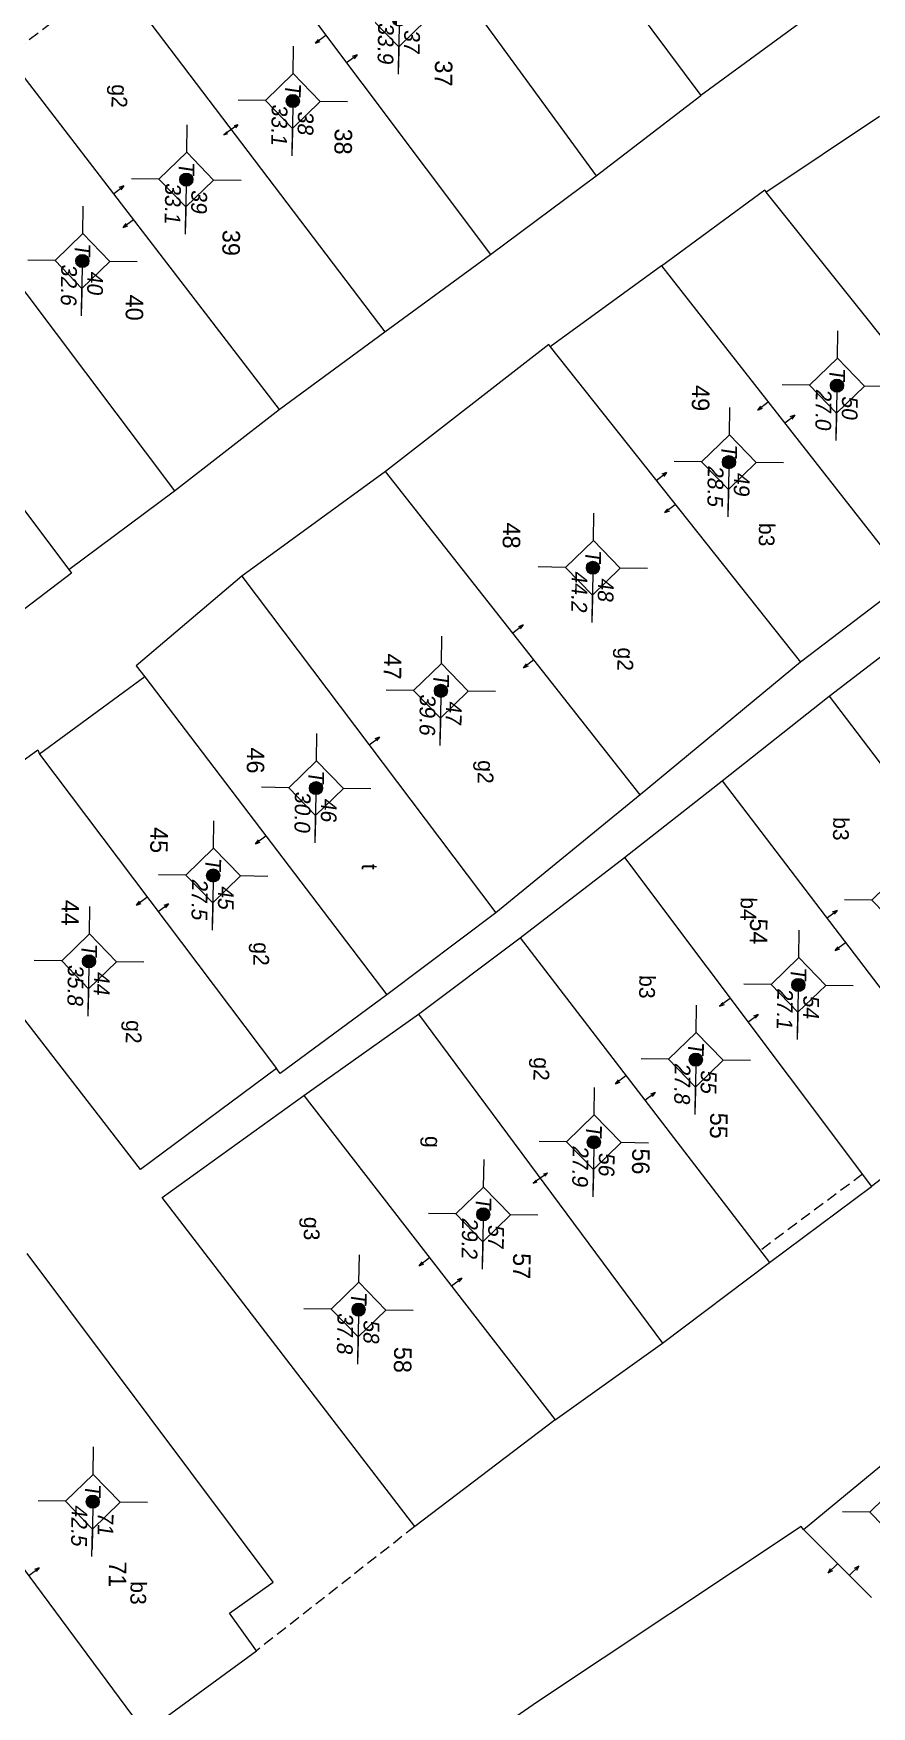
# Model space of a CAD drawing. Extents: x 601689 to 602595, y 1189742 to 1190763.
# Drawn here: x 602187.18 to 602206.34, y 1190195.49 to 1190233.73 of the extents above; entities that cross this region are included whole.
import ezdxf
from ezdxf.enums import TextEntityAlignment as Align

# ---------------------------------------------------------------- set-up
doc = ezdxf.new("R2010")
doc.units = 0
doc.header["$MEASUREMENT"] = 0
doc.linetypes.add('HIDDEN', pattern=[0.375, 0.25, -0.125])
for name, color, linetype in [('10', 250, 'Continuous'), ('11', 7, 'Continuous'), ('13', 7, 'Continuous'), ('14', 7, 'Continuous'), ('15', 7, 'Continuous'), ('16', 7, 'Continuous'), ('22', 7, 'Continuous'), ('53', 7, 'Continuous')]:
    doc.layers.add(name, color=color, linetype=linetype)
doc.layers.get('0').off()
doc.styles.add('TXT', font='vnshx.shx')

# ---------------------------------------------------------------- blocks, each defined once
blk = doc.blocks.new('BDONG')
at = {"color": 7, "linetype": 'Continuous', "lineweight": 0}
for p, q in [((0, 0), (0, -1.508)), ((0, 0), (2.759, 0)), ((0.342, 0), (0.342, -1.508)), ((0.797, 0), (0.797, -1.508)), ((1.274, 0), (1.274, -1.508)), ((1.73, 0), (1.73, -1.508)), ((1.753, 0), (1.753, -1.508)), ((2.072, 0), (2.072, -1.508)), ((2.759, 0), (2.759, -1.508)), ((0, -0.308), (1.73, -0.308)), ((1.753, -0.308), (2.759, -0.308)), ((0, -0.458), (1.73, -0.458)), ((1.753, -0.458), (2.759, -0.458)), ((0, -0.608), (1.73, -0.608)), ((1.753, -0.608), (2.759, -0.608)), ((0, -0.758), (1.73, -0.758)), ((1.753, -0.758), (2.759, -0.758)), ((0, -0.908), (1.73, -0.908)), ((1.753, -0.908), (2.759, -0.908)), ((0, -1.058), (1.73, -1.058)), ((1.753, -1.058), (2.759, -1.058)), ((0, -1.208), (1.73, -1.208)), ((1.753, -1.208), (2.759, -1.208)), ((0, -1.358), (1.73, -1.358)), ((1.753, -1.358), (2.759, -1.358)), ((0, -1.508), (1.73, -1.508)), ((1.753, -1.508), (2.759, -1.508))]:
    blk.add_line(p, q, dxfattribs=at)
at = {"color": 7, "linetype": 'Continuous', "lineweight": 0, "style": 'TXT'}
blk.add_text('B%%182ng c%%184c th%%246a bi%%213n %%174%%233ng ', height=0.049998, rotation=360, dxfattribs=at).set_placement((0.008, 0.046))
for s, height, p in [('(D%%239ng cho ch%%216nh l%%253 bi%%213n %%174%%233ng)', 0.054, (1.743, 0.05)), ('s%%232 TT', 0.05, (0.21, -0.099)), ('s%%232 hi%%214u', 0.049998, (0.639, -0.104)), ('s%%232 hi%%214u th%%246a', 0.049998, (1.135, -0.103)), ('s%%232 hi%%214u th%%246a', 0.049998, (1.612, -0.107)), ('s%%232 TT', 0.05, (1.936, -0.114)), ('s%%232 hi%%214u th%%246a b%%225', 0.049998, (2.559, -0.108)), ('g%%232c c%%241a th%%246a', 0.049998, (1.137, -0.187)), ('Th%%246a b%%225', 0.049998, (1.956, -0.203)), ('(ch%%216 %%174%%184nh s%%232 m%%233t l%%199n)', 0.049998, (2.638, -0.204)), ('Th%%246a th%%170m', 0.049998, (0.227, -0.214)), ('Th%%246a th%%170m', 0.049998, (0.63, -0.213)), ('l%%169n c%%203n', 0.049998, (1.56, -0.224)), ('m%%237i th%%170m', 0.049998, (1.101, -0.282))]:
    blk.add_text(s, height=height, rotation=360, dxfattribs=at).set_placement(p, align=Align.CENTER)
blk = doc.blocks.new('BANG')
at = {"color": 7, "linetype": 'Continuous', "lineweight": 0, "xscale": 9.999585560760034, "yscale": 9.999585560760034, "rotation": 359.9999199552673}
blk.add_blockref('BDONG', (0, 0), dxfattribs=at)
blk = doc.blocks.new('NH3R')
at = {"layer": '16', "color": 7, "linetype": 'Continuous', "lineweight": 0}
for p, q in [((0, 0), (0.297, -0.005)), ((0.297, -0.005), (0.186, 0.031)), ((0.297, -0.005), (0.189, -0.033))]:
    blk.add_line(p, q, dxfattribs=at)
blk = doc.blocks.new('NH3')
at = {"layer": '16', "color": 7, "linetype": 'Continuous', "lineweight": 0}
for p, q in [((-0.199, -0.002), (-0.113, 0.021)), ((0.197, -0.012), (0.107, 0.015)), ((-0.199, -0.002), (0.197, -0.012)), ((-0.199, -0.002), (-0.116, -0.035)), ((0.197, -0.012), (0.104, -0.027))]:
    blk.add_line(p, q, dxfattribs=at)
blk = doc.blocks.new('*M838838838838')
at = {"layer": '13', "color": 3, "linetype": 'Continuous', "lineweight": 0}
blk.add_line((602613.479, 1189871.137), (602614.499, 1189871.137), dxfattribs=at)
at = {"layer": '13', "color": 3, "linetype": 'Continuous', "lineweight": 0, "style": 'TXT', "oblique": 7.6055}
for s, p in [('50', (602613.629, 1189871.437)), ('27.0', (602613.479, 1189870.837))]:
    blk.add_text(s, height=0.36, dxfattribs=at).set_placement(p, align=Align.MIDDLE_LEFT)
blk.add_text('T', height=0.36, dxfattribs=at).set_placement((602613.282, 1189871.137), align=Align.MIDDLE_RIGHT)
blk = doc.blocks.new('*M839839839839')
at = {"layer": '13', "color": 3, "linetype": 'Continuous', "lineweight": 0}
blk.add_line((602627.185, 1189870.453), (602628.205, 1189870.453), dxfattribs=at)
at = {"layer": '13', "color": 3, "linetype": 'Continuous', "lineweight": 0, "style": 'TXT', "oblique": 7.6055}
blk.add_text('T', height=0.36, dxfattribs=at).set_placement((602626.988, 1189870.453), align=Align.MIDDLE_RIGHT)
for s, p in [('54', (602627.335, 1189870.753)), ('27.1', (602627.185, 1189870.153))]:
    blk.add_text(s, height=0.36, dxfattribs=at).set_placement(p, align=Align.MIDDLE_LEFT)
blk = doc.blocks.new('*M842842842842')
at = {"layer": '13', "color": 3, "linetype": 'Continuous', "lineweight": 0}
blk.add_line((602615.263, 1189868.694), (602616.283, 1189868.694), dxfattribs=at)
at = {"layer": '13', "color": 3, "linetype": 'Continuous', "lineweight": 0, "style": 'TXT', "oblique": 7.6055}
for s, p in [('49', (602615.413, 1189868.994)), ('28.5', (602615.263, 1189868.394))]:
    blk.add_text(s, height=0.36, dxfattribs=at).set_placement(p, align=Align.MIDDLE_LEFT)
blk.add_text('T', height=0.36, dxfattribs=at).set_placement((602615.066, 1189868.694), align=Align.MIDDLE_RIGHT)
blk = doc.blocks.new('*M843843843843')
at = {"layer": '13', "color": 3, "linetype": 'Continuous', "lineweight": 0}
blk.add_line((602628.927, 1189868.135), (602629.947, 1189868.135), dxfattribs=at)
at = {"layer": '13', "color": 3, "linetype": 'Continuous', "lineweight": 0, "style": 'TXT', "oblique": 7.6055}
blk.add_text('T', height=0.36, dxfattribs=at).set_placement((602628.73, 1189868.135), align=Align.MIDDLE_RIGHT)
for s, p in [('55', (602629.077, 1189868.435)), ('27.8', (602628.927, 1189867.835))]:
    blk.add_text(s, height=0.36, dxfattribs=at).set_placement(p, align=Align.MIDDLE_LEFT)
blk = doc.blocks.new('*M845845845845')
at = {"layer": '13', "color": 3, "linetype": 'Continuous', "lineweight": 0}
blk.add_line((602630.847, 1189865.831), (602631.867, 1189865.831), dxfattribs=at)
at = {"layer": '13', "color": 3, "linetype": 'Continuous', "lineweight": 0, "style": 'TXT', "oblique": 7.6055}
blk.add_text('T', height=0.36, dxfattribs=at).set_placement((602630.65, 1189865.831), align=Align.MIDDLE_RIGHT)
for s, p in [('56', (602630.997, 1189866.131)), ('27.9', (602630.847, 1189865.531))]:
    blk.add_text(s, height=0.36, dxfattribs=at).set_placement(p, align=Align.MIDDLE_LEFT)
blk = doc.blocks.new('*M846846846846')
at = {"layer": '13', "color": 3, "linetype": 'Continuous', "lineweight": 0}
blk.add_line((602617.72, 1189865.62), (602618.74, 1189865.62), dxfattribs=at)
at = {"layer": '13', "color": 3, "linetype": 'Continuous', "lineweight": 0, "style": 'TXT', "oblique": 7.6055}
for s, p in [('48', (602617.87, 1189865.92)), ('44.2', (602617.72, 1189865.32))]:
    blk.add_text(s, height=0.36, dxfattribs=at).set_placement(p, align=Align.MIDDLE_LEFT)
blk.add_text('T', height=0.36, dxfattribs=at).set_placement((602617.523, 1189865.62), align=Align.MIDDLE_RIGHT)
blk = doc.blocks.new('*M851851851851')
at = {"layer": '13', "color": 3, "linetype": 'Continuous', "lineweight": 0}
blk.add_line((602632.531, 1189863.328), (602633.551, 1189863.328), dxfattribs=at)
at = {"layer": '13', "color": 3, "linetype": 'Continuous', "lineweight": 0, "style": 'TXT', "oblique": 7.6055}
for s, p in [('57', (602632.681, 1189863.628)), ('29.2', (602632.531, 1189863.028))]:
    blk.add_text(s, height=0.36, dxfattribs=at).set_placement(p, align=Align.MIDDLE_LEFT)
blk.add_text('T', height=0.36, dxfattribs=at).set_placement((602632.334, 1189863.328), align=Align.MIDDLE_RIGHT)
blk = doc.blocks.new('*M853853853853')
at = {"layer": '13', "color": 3, "linetype": 'Continuous', "lineweight": 0}
blk.add_line((602620.582, 1189862.188), (602621.602, 1189862.188), dxfattribs=at)
at = {"layer": '13', "color": 3, "linetype": 'Continuous', "lineweight": 0, "style": 'TXT', "oblique": 7.6055}
for s, p in [('47', (602620.732, 1189862.488)), ('39.6', (602620.582, 1189861.888))]:
    blk.add_text(s, height=0.36, dxfattribs=at).set_placement(p, align=Align.MIDDLE_LEFT)
blk.add_text('T', height=0.36, dxfattribs=at).set_placement((602620.385, 1189862.188), align=Align.MIDDLE_RIGHT)
blk = doc.blocks.new('*M854854854854')
at = {"layer": '13', "color": 3, "linetype": 'Continuous', "lineweight": 0}
blk.add_line((602605.257, 1189861.011), (602606.277, 1189861.011), dxfattribs=at)
at = {"layer": '13', "color": 3, "linetype": 'Continuous', "lineweight": 0, "style": 'TXT', "oblique": 7.6055}
for s, p in [('37', (602605.407, 1189861.311)), ('33.9', (602605.257, 1189860.711))]:
    blk.add_text(s, height=0.36, dxfattribs=at).set_placement(p, align=Align.MIDDLE_LEFT)
blk.add_text('T', height=0.36, dxfattribs=at).set_placement((602605.06, 1189861.011), align=Align.MIDDLE_RIGHT)
blk = doc.blocks.new('*M856856856856')
at = {"layer": '13', "color": 3, "linetype": 'Continuous', "lineweight": 0}
blk.add_line((602634.749, 1189860.51), (602635.769, 1189860.51), dxfattribs=at)
at = {"layer": '13', "color": 3, "linetype": 'Continuous', "lineweight": 0, "style": 'TXT', "oblique": 7.6055}
blk.add_text('T', height=0.36, dxfattribs=at).set_placement((602634.552, 1189860.51), align=Align.MIDDLE_RIGHT)
for s, p in [('58', (602634.899, 1189860.81)), ('37.8', (602634.749, 1189860.21))]:
    blk.add_text(s, height=0.36, dxfattribs=at).set_placement(p, align=Align.MIDDLE_LEFT)
blk = doc.blocks.new('*M857857857857')
at = {"layer": '13', "color": 3, "linetype": 'Continuous', "lineweight": 0}
blk.add_line((602622.847, 1189859.365), (602623.867, 1189859.365), dxfattribs=at)
at = {"layer": '13', "color": 3, "linetype": 'Continuous', "lineweight": 0, "style": 'TXT', "oblique": 7.6055}
blk.add_text('T', height=0.36, dxfattribs=at).set_placement((602622.65, 1189859.365), align=Align.MIDDLE_RIGHT)
for s, p in [('46', (602622.997, 1189859.665)), ('30.0', (602622.847, 1189859.065))]:
    blk.add_text(s, height=0.36, dxfattribs=at).set_placement(p, align=Align.MIDDLE_LEFT)
blk = doc.blocks.new('*M858858858858')
at = {"layer": '13', "color": 3, "linetype": 'Continuous', "lineweight": 0}
blk.add_line((602607.155, 1189858.607), (602608.175, 1189858.607), dxfattribs=at)
at = {"layer": '13', "color": 3, "linetype": 'Continuous', "lineweight": 0, "style": 'TXT', "oblique": 7.6055}
for s, p in [('38', (602607.305, 1189858.907)), ('33.1', (602607.155, 1189858.307))]:
    blk.add_text(s, height=0.36, dxfattribs=at).set_placement(p, align=Align.MIDDLE_LEFT)
blk.add_text('T', height=0.36, dxfattribs=at).set_placement((602606.958, 1189858.607), align=Align.MIDDLE_RIGHT)
blk = doc.blocks.new('*M860860860860')
at = {"layer": '13', "color": 3, "linetype": 'Continuous', "lineweight": 0}
blk.add_line((602624.88, 1189857.042), (602625.9, 1189857.042), dxfattribs=at)
at = {"layer": '13', "color": 3, "linetype": 'Continuous', "lineweight": 0, "style": 'TXT', "oblique": 7.6055}
blk.add_text('T', height=0.36, dxfattribs=at).set_placement((602624.683, 1189857.042), align=Align.MIDDLE_RIGHT)
for s, p in [('45', (602625.03, 1189857.342)), ('27.5', (602624.88, 1189856.742))]:
    blk.add_text(s, height=0.36, dxfattribs=at).set_placement(p, align=Align.MIDDLE_LEFT)
blk = doc.blocks.new('*M861861861861')
at = {"layer": '13', "color": 3, "linetype": 'Continuous', "lineweight": 0}
blk.add_line((602608.987, 1189856.199), (602610.007, 1189856.199), dxfattribs=at)
at = {"layer": '13', "color": 3, "linetype": 'Continuous', "lineweight": 0, "style": 'TXT', "oblique": 7.6055}
for s, p in [('39', (602609.137, 1189856.499)), ('33.1', (602608.987, 1189855.899))]:
    blk.add_text(s, height=0.36, dxfattribs=at).set_placement(p, align=Align.MIDDLE_LEFT)
blk.add_text('T', height=0.36, dxfattribs=at).set_placement((602608.79, 1189856.199), align=Align.MIDDLE_RIGHT)
blk = doc.blocks.new('*M863863863863')
at = {"layer": '13', "color": 3, "linetype": 'Continuous', "lineweight": 0}
blk.add_line((602639.226, 1189854.499), (602640.246, 1189854.499), dxfattribs=at)
at = {"layer": '13', "color": 3, "linetype": 'Continuous', "lineweight": 0, "style": 'TXT', "oblique": 7.6055}
for s, p in [('71', (602639.376, 1189854.799)), ('42.5', (602639.226, 1189854.199))]:
    blk.add_text(s, height=0.36, dxfattribs=at).set_placement(p, align=Align.MIDDLE_LEFT)
blk.add_text('T', height=0.36, dxfattribs=at).set_placement((602639.029, 1189854.499), align=Align.MIDDLE_RIGHT)
blk = doc.blocks.new('*M864864864864')
at = {"layer": '13', "color": 3, "linetype": 'Continuous', "lineweight": 0}
blk.add_line((602626.881, 1189854.234), (602627.901, 1189854.234), dxfattribs=at)
at = {"layer": '13', "color": 3, "linetype": 'Continuous', "lineweight": 0, "style": 'TXT', "oblique": 7.6055}
for s, p in [('44', (602627.031, 1189854.534)), ('35.8', (602626.881, 1189853.934))]:
    blk.add_text(s, height=0.36, dxfattribs=at).set_placement(p, align=Align.MIDDLE_LEFT)
blk.add_text('T', height=0.36, dxfattribs=at).set_placement((602626.684, 1189854.234), align=Align.MIDDLE_RIGHT)
blk = doc.blocks.new('*M865865865865')
at = {"layer": '13', "color": 3, "linetype": 'Continuous', "lineweight": 0}
blk.add_line((602610.88, 1189853.85), (602611.9, 1189853.85), dxfattribs=at)
at = {"layer": '13', "color": 3, "linetype": 'Continuous', "lineweight": 0, "style": 'TXT', "oblique": 7.6055}
for s, p in [('40', (602611.03, 1189854.15)), ('32.6', (602610.88, 1189853.55))]:
    blk.add_text(s, height=0.36, dxfattribs=at).set_placement(p, align=Align.MIDDLE_LEFT)
blk.add_text('T', height=0.36, dxfattribs=at).set_placement((602610.683, 1189853.85), align=Align.MIDDLE_RIGHT)
blk = doc.blocks.new('CENTRD')
at = {"layer": '11', "linetype": 'Continuous', "lineweight": 0}
h = blk.add_hatch(color=2, dxfattribs=at)
edge = h.paths.add_edge_path()
edge.add_arc((0, 0), 0.15, 0, 360)
at = {"layer": '11', "color": 2, "linetype": 'Continuous', "lineweight": 0}
for p, q in [((0, 1.25), (0, 0.625)), ((0, 0.625), (-0.625, 0)), ((0.625, 0), (0, 0.625)), ((-0.625, 0), (-1.25, 0)), ((-0.625, 0), (0, -0.625)), ((0, -0.625), (0.625, 0)), ((1.25, 0), (0.625, 0)), ((0, -0.625), (0, -1.25))]:
    blk.add_line(p, q, dxfattribs=at)
blk.add_circle((0, 0), 0.15, dxfattribs=at)

msp = doc.modelspace()

# ---------------------------------------------------------------- linework, layer by layer
at = {"layer": '10', "color": 7, "linetype": 'Continuous', "lineweight": 0}
for p, q in [((602193.546, 1190239.373), (602200.045, 1190230.474)), ((602191.04, 1190237.448), (602197.629, 1190228.677)), ((602188.594, 1190235.621), (602195.215, 1190226.91)), ((602186.139, 1190233.794), (602192.8, 1190225.133)), ((602204.905, 1190234.117), (602202.44, 1190232.311)), ((602200.045, 1190230.474), (602202.44, 1190232.311)), ((602183.805, 1190232.046), (602190.405, 1190223.275)), ((602203.92, 1190230.101), (602206.523, 1190231.835)), ((602197.629, 1190228.677), (602200.045, 1190230.474)), ((602181.4, 1190230.23), (602187.991, 1190221.478)), ((602203.92, 1190230.101), (602209.563, 1190223.033)), ((602195.215, 1190226.91), (602197.629, 1190228.677)), ((602201.536, 1190228.413), (602198.991, 1190226.568)), ((602201.536, 1190228.413), (602207.168, 1190221.226)), ((602192.8, 1190225.133), (602195.215, 1190226.91)), ((602198.991, 1190226.568), (602204.712, 1190219.359)), ((602190.405, 1190223.275), (602192.8, 1190225.133)), ((602195.231, 1190223.719), (602191.949, 1190221.324)), ((602201.05, 1190216.329), (602195.231, 1190223.719)), ((602187.991, 1190221.478), (602190.405, 1190223.275)), ((602191.949, 1190221.324), (602197.753, 1190213.635)), ((602207.168, 1190221.226), (602204.712, 1190219.359)), ((602205.371, 1190218.58), (602207.777, 1190220.437)), ((602204.712, 1190219.359), (602201.05, 1190216.329)), ((602189.727, 1190219.025), (602187.322, 1190217.257)), ((602189.727, 1190219.025), (602195.257, 1190211.759)), ((602202.925, 1190216.644), (602205.371, 1190218.58)), ((602205.371, 1190218.58), (602211.01, 1190211.162)), ((602187.322, 1190217.257), (602192.735, 1190210.073)), ((602200.69, 1190214.894), (602202.925, 1190216.644)), ((602202.925, 1190216.644), (602208.563, 1190209.255)), ((602201.05, 1190216.329), (602197.753, 1190213.635)), ((602198.306, 1190213.057), (602200.69, 1190214.894)), ((602200.69, 1190214.894), (602206.338, 1190207.376)), ((602197.753, 1190213.635), (602195.257, 1190211.759)), ((602195.981, 1190211.318), (602198.306, 1190213.057)), ((602198.306, 1190213.057), (602204.004, 1190205.638)), ((602193.366, 1190209.454), (602195.981, 1190211.318)), ((602195.981, 1190211.318), (602201.558, 1190203.801)), ((602193.366, 1190209.454), (602199.105, 1190202.045)), ((602204.004, 1190205.638), (602206.338, 1190207.376)), ((602201.558, 1190203.801), (602204.004, 1190205.638)), ((602199.105, 1190202.045), (602201.558, 1190203.801)), ((602184.414, 1190202.066), (602189.726, 1190194.903)), ((602206.34, 1190197.985), (602204.78, 1190199.537))]:
    msp.add_line(p, q, dxfattribs=at)
for points in [[(602195.018, 1190240.923), (602195.674, 1190241.384), (602202.44, 1190232.311)], [(602201.536, 1190228.413), (602203.9, 1190230.151), (602203.92, 1190230.101)], [(602198.991, 1190226.568), (602198.962, 1190226.618), (602195.231, 1190223.719)], [(602187.991, 1190221.478), (602188.05, 1190221.397), (602185.765, 1190219.659)], [(602191.949, 1190221.324), (602189.53, 1190219.278), (602189.727, 1190219.025)], [(602192.735, 1190210.073), (602189.633, 1190207.765), (602184.67, 1190214.174), (602184.17, 1190214.901), (602184.182, 1190215.021), (602184.294, 1190215.189), (602187.284, 1190217.358), (602187.322, 1190217.257)], [(602195.257, 1190211.759), (602192.823, 1190209.962), (602192.735, 1190210.073)], [(602199.105, 1190202.045), (602195.901, 1190199.609), (602190.124, 1190207.129), (602193.366, 1190209.454)], [(602208.563, 1190209.255), (602208.642, 1190209.145), (602206.338, 1190207.376)], [(602189.726, 1190194.903), (602192.281, 1190196.768), (602191.664, 1190197.627), (602192.663, 1190198.333), (602187.036, 1190205.85)], [(602204.78, 1190199.537), (602207.794, 1190202.026), (602209.075, 1190200.618)], [(602204.78, 1190199.537), (602204.731, 1190199.608), (602198.706, 1190195.6), (602191.557, 1190190.648), (602169.68, 1190175.527), (602155.473, 1190164.161), (602148.235, 1190156.281), (602159.586, 1190146.814), (602164.547, 1190145.516), (602166.723, 1190147.356), (602171.851, 1190142.795)]]:
    msp.add_lwpolyline(points, dxfattribs=at)
at = {"layer": '14', "color": 6, "linetype": 'HIDDEN', "lineweight": 0}
for p, q in [((602189.087, 1190235.084), (602186.955, 1190233.484)), ((602206.132, 1190207.659), (602203.777, 1190205.901))]:
    msp.add_line(p, q, dxfattribs=at)
at = {"layer": '22', "color": 7, "linetype": 'HIDDEN', "lineweight": 0}
msp.add_line((602195.901, 1190199.609), (602192.281, 1190196.768), dxfattribs=at)

# ---------------------------------------------------------------- block references
at = {"color": 7, "linetype": 'Continuous', "lineweight": 0, "rotation": 269.2144660607985}
msp.add_blockref('BANG', (602217.949, 1190215.408), dxfattribs=at)
at = {"layer": '11', "color": 2, "linetype": 'Continuous', "lineweight": 0, "rotation": 269.1680420500809}
for p in [(602195.543, 1190234.046), (602193.112, 1190232.183), (602190.677, 1190230.386), (602188.301, 1190228.527), (602205.549, 1190225.678), (602203.08, 1190223.929), (602199.971, 1190221.517), (602196.497, 1190218.705), (602193.642, 1190216.482), (602191.29, 1190214.483), (602206.968, 1190213.913), (602188.453, 1190212.523), (602204.666, 1190211.983), (602202.323, 1190210.275), (602199.991, 1190208.389), (602197.464, 1190206.741), (602194.614, 1190204.564), (602188.538, 1190200.175), (602206.925, 1190199.928)]:
    msp.add_blockref('CENTRD', p, dxfattribs=at)
at = {"layer": '13', "color": 3, "linetype": 'Continuous', "lineweight": 0, "rotation": 269.1680420500809}
for name in ['*M854854854854', '*M858858858858', '*M861861861861', '*M865865865865', '*M838838838838', '*M842842842842', '*M846846846846', '*M853853853853', '*M857857857857', '*M860860860860', '*M864864864864', '*M839839839839', '*M843843843843', '*M845845845845', '*M851851851851', '*M856856856856', '*M863863863863']:
    msp.add_blockref(name, (-578790.27, 1810052.359), dxfattribs=at)
at = {"layer": '16', "color": 7, "linetype": 'Continuous', "lineweight": 0}
for name, p, rotation in [('NH3R', (602193.867, 1190233.678), 216.9219523239676), ('NH3R', (602194.34, 1190233.062), 36.92195232396764), ('NH3', (602191.698, 1190231.518), 217.8346838397713), ('NH3R', (602189.009, 1190230.065), 37.56792526846107), ('NH3R', (602189.47, 1190229.469), 217.567925268461), ('NH3R', (602203.974, 1190225.3), 218.0804418668211), ('NH3R', (602204.347, 1190224.824), 38.08044186682123), ('NH3R', (602198.141, 1190220.03), 38.21361459203818), ('NH3R', (602198.623, 1190219.413), 218.213614592038), ('NH3R', (602205.312, 1190213.511), 37.34908021320059), ('NH3R', (602205.745, 1190212.945), 217.3490802132005), ('NH3R', (602203.107, 1190211.671), 216.9114923519976), ('NH3R', (602203.509, 1190211.135), 36.91149235199757), ('NH3R', (602200.722, 1190209.903), 217.530506945374), ('NH3R', (602201.155, 1190209.348), 37.53050694537407), ('NH3', (602198.77, 1190207.56), 216.5697957292654)]:
    msp.add_blockref(name, p, dxfattribs=dict(at, rotation=rotation))
for p, xscale, yscale, rotation in [((602201.419, 1190223.514), 1.000001173565411, 1.000001173565411, 38.44100438421486), ((602201.852, 1190222.958), 1.000001173565411, 1.000001173565411, 218.4410043842148), ((602194.856, 1190217.474), 1.000001666032698, 1.000001666032698, 37.04480412266744), ((602192.497, 1190215.386), 0.9999971442519076, 0.9999971442519076, 217.2741987668667), ((602189.778, 1190213.983), 0.9999971442519076, 0.9999971442519076, 217.2741987668667), ((602190.033, 1190213.66), 1.000001706419296, 1.000001706419296, 36.98871363900465), ((602196.235, 1190205.745), 1.000001392520506, 1.000001392520506, 217.7574316395011), ((602196.736, 1190205.108), 1.000001392520506, 1.000001392520506, 37.75743163950116), ((602187.075, 1190198.49), 1.000001358574067, 1.000001358574067, 36.5593359631129), ((602205.56, 1190198.757), 0.9999974442199536, 0.9999974442199536, 225.1294980593981), ((602205.836, 1190198.493), 0.9999974442199536, 0.9999974442199536, 45.12949805939814)]:
    msp.add_blockref('NH3R', p, dxfattribs=dict(at, xscale=xscale, yscale=yscale, rotation=rotation))

# ---------------------------------------------------------------- texts
at = {"layer": '15', "color": 7, "linetype": 'Continuous', "lineweight": 0, "style": 'TXT'}
for s, p in [('g2', (602188.969, 1190232.298)), ('b3', (602203.762, 1190222.275)), ('g2', (602200.533, 1190219.429)), ('g2', (602197.338, 1190216.853)), ('b3', (602205.46, 1190215.552)), ('t', (602194.688, 1190214.686)), ('b4', (602203.345, 1190213.72)), ('g2', (602192.21, 1190212.693)), ('b3', (602201.03, 1190211.942)), ('g2', (602189.296, 1190210.913)), ('g2', (602198.614, 1190210.065)), ('g', (602196.132, 1190208.399)), ('g3', (602193.364, 1190206.417)), ('b3', (602189.4, 1190198.091))]:
    msp.add_text(s, height=0.36, rotation=269.2144, dxfattribs=at).set_placement(p, align=Align.CENTER)
at = {"layer": '53', "color": 200, "linetype": 'Continuous', "lineweight": 0, "style": 'TXT'}
for s, p in [('37', (602196.561, 1190233.111)), ('38', (602194.269, 1190231.553)), ('39', (602191.707, 1190229.238)), ('40', (602189.497, 1190227.758)), ('49', (602202.438, 1190225.691)), ('48', (602198.115, 1190222.549)), ('47', (602195.395, 1190219.557)), ('46', (602192.265, 1190217.41)), ('45', (602190.059, 1190215.59)), ('44', (602188.027, 1190213.928)), ('54', (602203.762, 1190213.502)), ('55', (602202.851, 1190209.064)), ('56', (602201.07, 1190208.248)), ('57', (602198.347, 1190205.855)), ('58', (602195.628, 1190203.713)), ('71', (602189.11, 1190198.812))]:
    msp.add_text(s, height=0.4, rotation=269.2144, dxfattribs=at).set_placement(p, align=Align.MIDDLE_LEFT)

doc.saveas('drawing.dxf')
